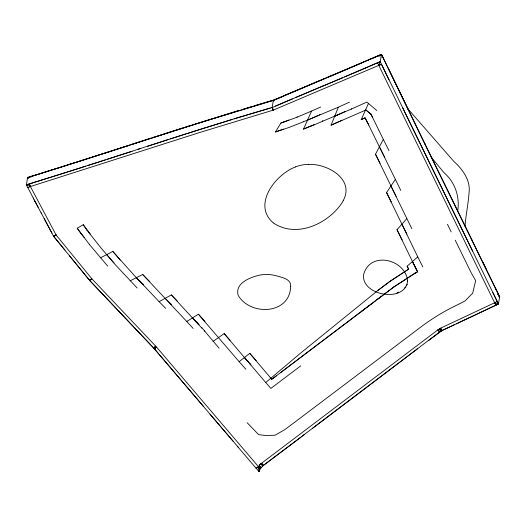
<?xml version="1.0" encoding="UTF-8"?>
<svg xmlns="http://www.w3.org/2000/svg" width="526" height="526" viewBox="0 0 526 526"><rect width="100%" height="100%" fill="white"/><g stroke="black" fill="none" stroke-linecap="round" stroke-linejoin="round"><path stroke-width="0.79" d="M457.679 211.169C459.948 197.243 455.325 182.93 444.799 173.409A92.773 87.875 9.7 0 1 442.833 171.285L431.235 157.195M465.03 226.456C465.76 215.292 468.232 204.331 469.008 193.167C470.809 181.694 463.748 170.733 455.733 163.191A82.602 78.242 9.7 0 1 453.392 160.91L407.841 108.77M29.91 176.841L27.556 177.578L26.399 185.086M107.731 266.11L89.591 244.682L77.23 228.231L83.253 224.714L90.538 234.471M137.181 288.044L114.977 264.354L100.722 247.621L87.106 230.296M89.591 244.682L89.663 244.235M143.072 284.454L134.919 276.137L120.23 259.772M201.813 327.698L219.059 348.173M201.872 327.751L201.806 328.119L171.312 294.908L159.115 301.674L136.372 277.649L130.106 280.884M408.183 109.415L381.449 54.283L348.659 68.597L273.382 100.249L272.126 107.574L273.086 110.184L200.307 132.302L30.403 186.539L27.825 187.808M303.528 121.756L288.616 127.601L275.486 131.967L280.831 123.077L288.813 120.033M283.797 122.078L297.072 117.186L297.144 116.752M320.643 107.028L311.576 111.078L303.502 129.126L314.107 124.636M237.272 446.193L256.234 468.396L259.186 465.865L259.436 464.399M259.443 469.514L259.068 471.717L256.017 468.008M311.576 125.964L351.269 109.119L351.342 108.704M351.269 109.119L366.826 102.077L368.456 103.464L361.211 119.645L364.998 117.85L368.884 125.037M400.792 190.451L365.294 118.087M378.832 130.218L370.869 114.004L365.905 109.993L331.058 125.175L338.336 107.199L349.442 102.169M282.258 103.28L272.126 107.574L273.402 110.066L378.838 65.342L380.173 61.726L381.429 54.395L377.287 56.177M300.767 365.833L270.883 388.405L265.729 382.553L301.398 352.446L378.049 290.326L389.95 281.357L408.636 269.134L407.137 266.156L417.762 256.866L386.551 192.536L391.265 201.918M390.114 289.898L394.152 286.696L417.572 271.699L412.463 261.547L415.974 268.523M389.95 281.377L408.636 269.134M394.119 286.887L414.869 273.139M414.83 273.382L417.526 271.962L416.454 269.483M259.542 469.909L259.068 471.717L258.43 466.726L260.659 468.515M499.7 296.572L499.595 296.92L422.089 138.496L381.449 54.283M259.851 469.343L259.732 469.764L258.43 466.726L259.528 470.02L259.752 469.652M497.215 301.536L439.775 328.579L441.012 331.413L439.651 328.96L438.046 329.743L261.376 463.386L262.915 465.786L304.705 434.298M428.631 340.453L442.195 330.433L454.273 324.752M27.898 178.656L27.569 177.466L39.312 173.915M381.087 55.329L381.429 54.395L383.526 58.715M343.366 200.334C354.872 178.899 326.646 163.244 308.44 164.46M378.957 130.468L383.316 139.39L375.492 154.23L411.799 228.685M27.451 177.808L204.529 121.296L273.204 100.479L334.017 74.534M395.282 179.491L386.827 192.135M261.422 467.653L259.186 465.865L260.942 463.662L261.297 463.472L262.915 465.786L260.6 464.096M406.756 218.638L402.456 223.622M416.421 269.687L397.005 229.665L401.917 224.227L406.887 234.116M32.888 182.857L26.3 184.909L30.396 186.585L29.443 183.929L30.403 186.539L56.078 234.931L53.52 236.167L56.078 234.944L91.8 278.708L89.709 280.575L154.434 348.922L233.353 441.472M89.63 280.496L91.8 278.714L155.67 346.101L153.572 347.962L155.729 346.161L156.584 347.121L154.434 348.922L156.636 347.18L258.437 466.654L256.234 468.396M137.247 278.524L136.372 277.649L142.691 274.487L186.756 321.471L198.381 314.219L239.146 361.691L249.771 353.367L256.215 360.652M44.171 218.638L53.652 236.417L89.65 280.384L91.662 278.813M417.552 348.771L312.457 428.355M53.83 236.641L56.078 234.944L53.652 236.417M365.445 308.361L280.588 372.599M367.358 306.908L380.745 296.795M361.625 311.254L369.272 305.461M370.225 304.738L371.178 304.015M91.8 278.708L89.558 280.404L69.465 255.781M388.405 291.023L389.365 290.299M375.932 300.576L271.778 379.285L249.771 353.367M276.65 375.617L271.784 379.246L270.798 378.128L271.363 378.773M302.424 435.922L439.67 331.959L442.077 330.795M378.049 290.326L389.95 281.357M376.918 299.682L394.152 286.696M376.886 299.853L388.116 291.404M272.415 378.766L273.178 378.194M396.854 293.16L398.353 292.035M263.21 465.628L261.376 463.386L263.427 465.378L301.95 436.376M213.069 341.4L224.148 333.609L230.105 340.329M406.236 285.408L407.499 284.579M404.685 287.886L405.954 287.058M100.413 257.852L112.866 251.435L119.77 259.252M263.23 465.517L259.831 469.448L258.43 466.726M415.796 272.639L416.388 272.33M365.386 110.236L365.905 109.993L370.837 114.201M361.211 119.645L364.998 117.85M499.056 296.98L499.68 296.684L495.998 289.017M442.057 330.907L439.657 328.947L442.175 330.545L469.803 317.428M456.239 323.924L498.444 303.903L492.895 292.568M470.303 317.296L498.431 304.015L499.68 296.684L498.72 296.362M336.87 115.214L337.902 114.747M335.831 115.674L334.799 116.141L345.141 111.492M341.966 120.276L331.058 125.175M317.868 115.608L307.815 120.079M319.289 114.977L320.709 114.339M322.208 121.019L322.832 120.737M382.027 57.268L382.678 56.979M376.11 56.578L366.596 60.773M381.271 54.638L371.494 58.84M375.748 63.528L360.757 70.063M376.037 63.508L380.173 61.726M365.544 61.115L357.43 64.691M362.013 62.732L370.777 58.873M365.129 68.091L356.181 72.023M365.34 68.097L380.193 61.614L389.023 79.939M353.794 66.144L345.93 69.59M357.147 64.711L349.31 68.156M354.379 65.993L361.349 62.916M352.538 73.469L344.675 76.921M355.898 72.042L348.054 75.481M353.124 73.324L360.093 70.247M345.549 69.649L334.109 74.6M340.861 71.74L348.843 68.248M273.204 100.479L283.336 96.179M275.525 106.028L331.117 82.562M342.65 77.677L331.17 82.641M347.594 75.58L337.922 79.788M338.297 107.212L303.633 121.71M283.54 95.831L324.055 78.742M327.363 77.453L340.605 71.746M282.284 103.162L292.417 98.881M337.705 79.774L322.734 86.205M295.796 97.455L322.8 86.073M311.576 111.078L297.072 117.186M303.502 129.126L311.609 125.753M295.507 166.959C275.617 174.264 251.869 204.844 273.362 222.932M280.831 123.077L283.81 121.999M275.486 131.967L283.527 129.107M131.678 144.426L150.903 138.193M129.422 145.255L98.842 155.012M152.514 137.779L191.194 125.234M138.114 149.266L140.034 148.641M132.019 151.343L107.271 159.233M147.411 146.353L186.099 133.788M114.333 150.028L173.922 130.764M114.03 150.232L87.283 158.707M115.016 156.735L168.833 139.331M114.701 156.939L87.914 165.434M170.503 138.897L205.304 127.706M175.605 130.33L239.166 110.322M98.645 155.177L81.622 160.509M99.526 161.719L105.338 159.851M99.315 161.896L82.253 167.235M87.106 158.865L77.855 161.706M187.815 133.348L230.381 119.941L270.219 108.132M85.856 166.196L76.599 169.037M192.91 124.794L263.835 103.05M81.339 160.7L68.426 164.684M77.493 161.923L62.772 166.466M72.825 170.227L82.01 167.419M76.244 169.254L67.17 172.015M72.397 170.47L63.403 173.205M67.887 164.96L46.597 171.535M62.121 166.775L39.779 173.665M66.631 172.291L53.935 176.177M62.791 173.501L41.495 180.07M46.209 171.765L30.666 176.499M207.027 127.272L231.973 119.56M53.58 176.394L34.052 182.384M41.508 180.168L26.32 184.797L33.684 198.802M234.155 118.791L272.146 107.462M242.802 109.323L252.368 106.456M254.163 105.811L273.382 100.249L273.619 100.9M265.597 102.425L273.395 100.137M27.556 177.578L28.582 177.985M259.186 465.865L261.501 467.555M273.441 222.991C295.987 238.245 326.87 224.339 341.19 204.049A38.858 37.215 24.5 0 0 343.34 200.406M368.456 103.464L376.754 110.513M440.854 328.079L442.175 330.545L439.775 328.586L441.728 330.177M439.782 328.566L442.175 330.545M142.691 274.487L149.798 281.686M137.641 278.925L140.179 281.495M140.508 281.831L143.46 284.829M171.312 294.908L177.578 301.299M165.203 298.281L171.469 304.633M159.115 301.674L165.743 308.394M170.503 303.666L171.575 304.758M89.65 280.384L153.592 347.857L203.358 406.302M198.992 324.72L194.883 320.373M262.915 465.786L260.942 463.662L262.915 465.786L261.297 463.472M198.381 314.219L204.936 321.36M192.562 317.842L198.887 324.726M204.39 330.716L204.89 331.268M186.756 321.471L193.167 328.448M194.37 319.801L194.771 320.249M248.384 361.967L244.452 357.516L251.007 364.926M249.436 363.15L250.678 364.564M239.146 361.691L245.852 369.265M106.633 254.558L114.004 262.901M112.866 251.435L120.191 260.028M247.102 422.694L258.654 434.654L265.663 435.469L275.078 435.226L284.678 429.716L293.534 423.141L419.511 328.027C430.616 319.591 442.491 312.109 455.043 306.02L465.004 300.977L472.703 293.12L475.649 280.667L470.823 272.041L455.24 240.218M209.992 414.225L238.173 447.12M224.148 333.609L265.729 382.553M437.823 329.907L439.651 332.07L438.296 329.618M261.6 463.215L263.427 465.378M53.672 236.312L64.915 250.074M80.951 233.419L84.219 237.476M77.23 228.231L80.925 233.557M438.046 329.743L439.651 332.07M83.253 224.714L87.086 230.441M35.821 202.845L36.682 204.456M38.161 207.231L35.498 202.24M35.742 202.839L35.176 201.636M36.919 205.055L41.626 213.865M41.107 212.754L51.995 233.169M35.42 202.24L34.959 201.228M35.097 201.636L33.191 198.006M34.88 201.234L34.532 200.419M27.569 177.466L28.016 178.314M34.144 199.821L34.354 200.228M370.869 114.004L372.678 117.508M377.563 62.85L378.838 65.342L381.429 64.31L378.819 65.461L494.604 302.68L495.926 305.198L494.604 302.68L498.431 304.015L381.942 65.217M383.316 139.39L388.997 150.666M379.43 146.859L381.745 151.455M375.492 154.23L380.022 163.218M381.455 150.883L384.644 157.215M390.963 186.105L396.131 196.395M417.762 256.866L422.812 266.912M397.005 229.665L402.18 239.968M471.855 239.849L496.695 290.582M482.5 261.593L486.05 268.839M472.552 251.007L402.528 107.554M424.798 143.532L471.953 239.895M447.462 224.267L451.19 231.894M388.655 69.123L425.758 145.354M407.137 266.156L408.623 269.213M273.25 110.131L272.126 107.574L273.244 110.138L272.264 107.896M273.382 100.249L273.658 100.887L273.448 100.407M30.692 176.598L30.935 177.249M295.474 166.874A39.943 38.391 32.8 0 1 308.433 164.355M407.597 281.002C405.23 303.298 361.303 295.638 363.571 274.855C369.693 250.402 405.645 259.108 407.597 281.002M290.681 286.466C289.872 314.574 250.6 316.126 238.258 295.54C234.326 283.001 251.047 276.821 260.758 274.914C266.597 273.816 272.606 274.651 278.247 276.334C283.422 277.781 291.266 279.51 290.681 286.466M498.464 294.205L497.813 294.501L498.464 294.205M379.134 56.144L378.819 55.519L379.128 56.17"/></g></svg>
